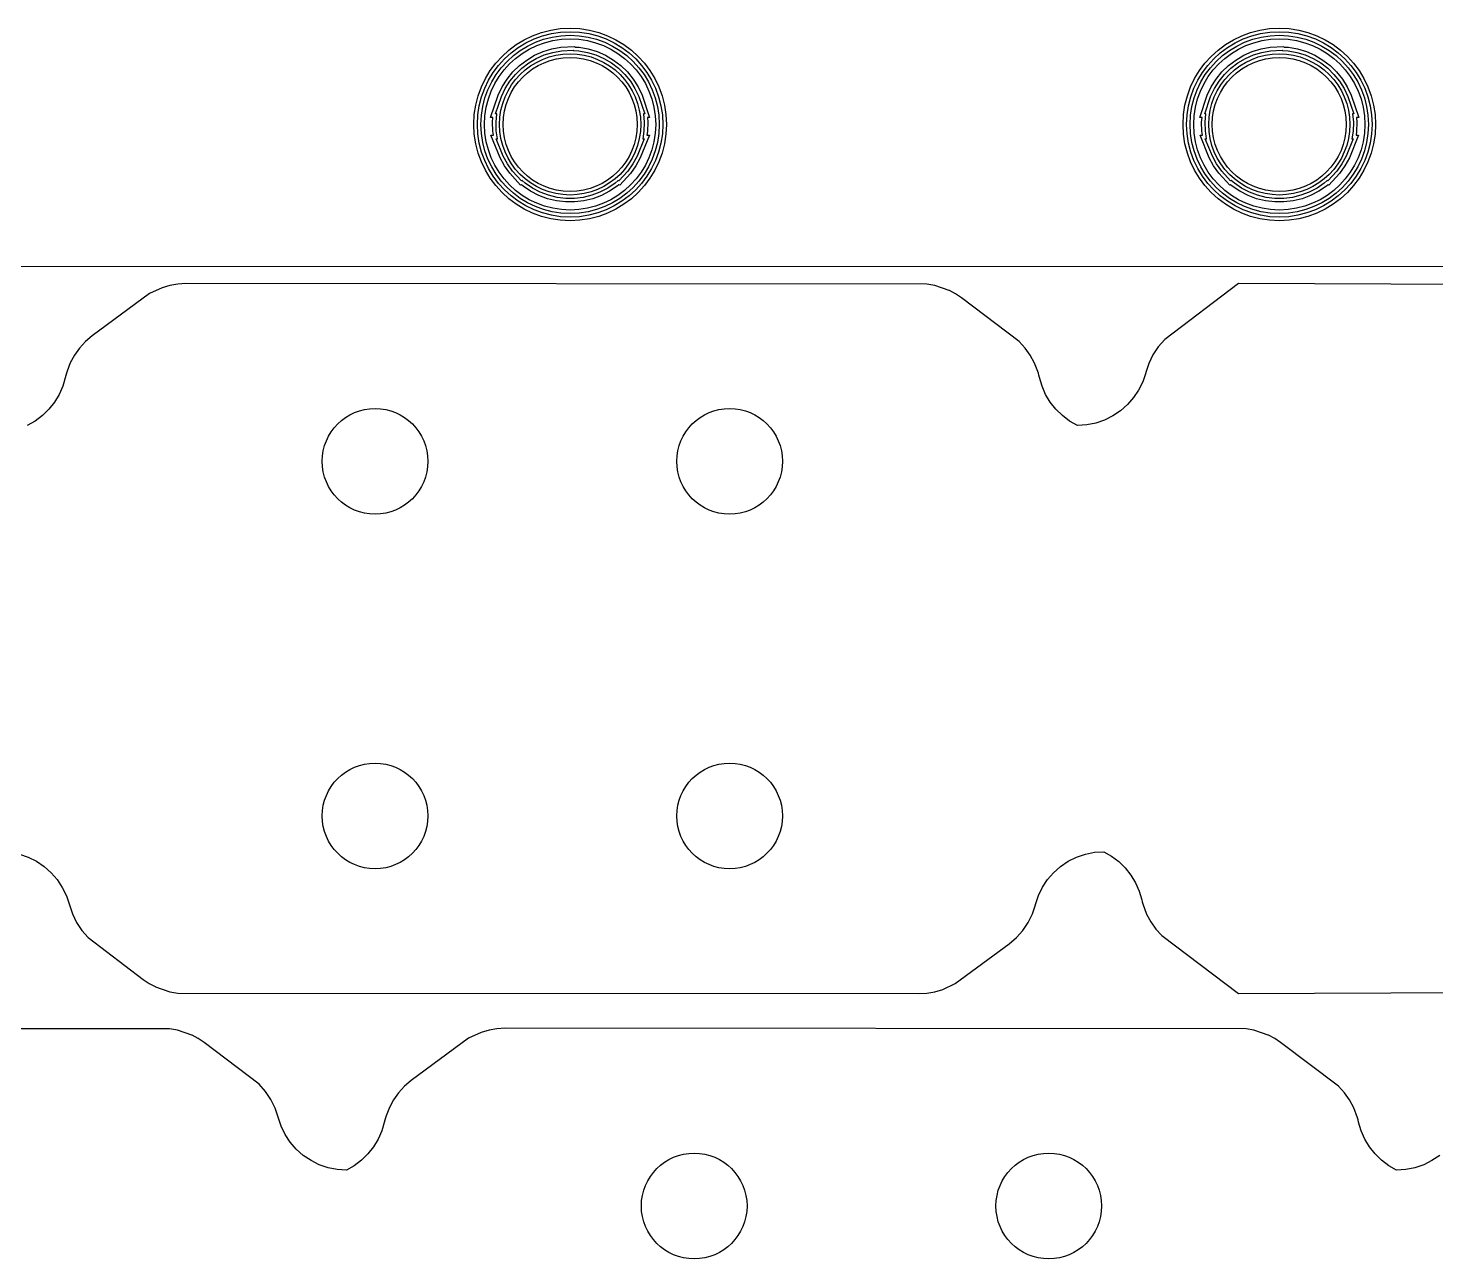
# Model space of a CAD drawing. Header units: millimetres. Extents: x -214 to 214, y -114 to 114.
# Drawn here: x 44.29 to 83.99, y 44.51 to 79.21 of the extents above; entities that cross this region are included whole.
import ezdxf

# ---------------------------------------------------------------- set-up
doc = ezdxf.new("R2010")
doc.units = ezdxf.units.MM
doc.layers.add('1', color=7, linetype='CONTINUOUS')

msp = doc.modelspace()

# ---------------------------------------------------------------- linework, layer by layer
at = {"layer": '1', "color": 1}
for p, q in [((58.81, 78.553), (59.059, 78.628)), ((59.059, 78.628), (59.314, 78.674)), ((59.314, 78.674), (59.697, 78.698)), ((59.697, 78.698), (59.714, 78.681)), ((59.714, 78.681), (59.831, 78.674)), ((59.831, 78.674), (60.086, 78.628)), ((60.086, 78.628), (60.335, 78.553)), ((78.81, 78.553), (79.059, 78.628)), ((79.059, 78.628), (79.314, 78.674)), ((79.314, 78.674), (79.696, 78.698)), ((79.696, 78.698), (79.713, 78.681)), ((79.713, 78.681), (79.831, 78.674)), ((79.831, 78.674), (80.086, 78.628)), ((80.086, 78.628), (80.335, 78.553)), ((58.142, 78.159), (58.348, 78.315)), ((58.207, 78.083), (58.404, 78.232)), ((58.348, 78.315), (58.572, 78.448)), ((58.404, 78.232), (58.618, 78.359)), ((58.572, 78.448), (58.81, 78.553)), ((58.618, 78.359), (58.844, 78.459)), ((58.844, 78.459), (59.082, 78.531)), ((59.082, 78.531), (59.326, 78.575)), ((59.326, 78.575), (59.658, 78.595)), ((59.658, 78.595), (59.669, 78.584)), ((59.669, 78.584), (59.819, 78.575)), ((59.819, 78.575), (60.063, 78.531)), ((60.063, 78.531), (60.301, 78.459)), ((60.301, 78.459), (60.527, 78.359)), ((60.335, 78.553), (60.573, 78.448)), ((60.527, 78.359), (60.741, 78.232)), ((60.573, 78.448), (60.797, 78.315)), ((60.741, 78.232), (60.938, 78.083)), ((60.797, 78.315), (61.003, 78.159)), ((78.142, 78.159), (78.348, 78.315)), ((78.207, 78.083), (78.404, 78.232)), ((78.348, 78.315), (78.572, 78.448)), ((78.404, 78.232), (78.618, 78.359)), ((78.572, 78.448), (78.81, 78.553)), ((78.618, 78.359), (78.844, 78.459)), ((78.844, 78.459), (79.082, 78.531)), ((79.082, 78.531), (79.326, 78.575)), ((79.326, 78.575), (79.657, 78.595)), ((79.657, 78.595), (79.667, 78.584)), ((79.667, 78.584), (79.819, 78.575)), ((79.819, 78.575), (80.063, 78.531)), ((80.063, 78.531), (80.301, 78.459)), ((80.301, 78.459), (80.527, 78.359)), ((80.335, 78.553), (80.573, 78.448)), ((80.527, 78.359), (80.741, 78.232)), ((80.573, 78.448), (80.797, 78.315)), ((80.741, 78.232), (80.938, 78.083)), ((80.797, 78.315), (81.003, 78.159)), ((57.793, 77.776), (57.956, 77.978)), ((57.874, 77.718), (58.03, 77.91)), ((57.956, 77.978), (58.142, 78.159)), ((58.03, 77.91), (58.207, 78.083)), ((60.938, 78.083), (61.115, 77.91)), ((61.003, 78.159), (61.189, 77.978)), ((61.115, 77.91), (61.271, 77.718)), ((61.189, 77.978), (61.352, 77.776)), ((77.793, 77.776), (77.956, 77.978)), ((77.874, 77.718), (78.03, 77.91)), ((77.956, 77.978), (78.142, 78.159)), ((78.03, 77.91), (78.207, 78.083)), ((80.938, 78.083), (81.115, 77.91)), ((81.003, 78.159), (81.189, 77.978)), ((81.115, 77.91), (81.271, 77.718)), ((81.189, 77.978), (81.352, 77.776)), ((57.543, 77.323), (57.655, 77.558)), ((57.635, 77.286), (57.743, 77.51)), ((57.655, 77.558), (57.793, 77.776)), ((57.743, 77.51), (57.874, 77.718)), ((61.271, 77.718), (61.402, 77.51)), ((61.352, 77.776), (61.49, 77.558)), ((61.402, 77.51), (61.51, 77.286)), ((61.49, 77.558), (61.602, 77.323)), ((77.543, 77.323), (77.655, 77.558)), ((77.635, 77.286), (77.743, 77.51)), ((77.655, 77.558), (77.793, 77.776)), ((77.743, 77.51), (77.874, 77.718)), ((81.271, 77.718), (81.402, 77.51)), ((81.352, 77.776), (81.49, 77.558)), ((81.402, 77.51), (81.51, 77.286)), ((81.49, 77.558), (81.602, 77.323)), ((57.33, 76.698), (57.543, 77.323)), ((57.47, 76.798), (57.635, 77.286)), ((61.51, 77.286), (61.675, 76.798)), ((61.602, 77.323), (61.815, 76.698)), ((77.33, 76.698), (77.543, 77.323)), ((77.47, 76.798), (77.635, 77.286)), ((81.51, 77.286), (81.675, 76.798)), ((81.602, 77.323), (81.815, 76.698)), ((57.395, 76.698), (57.33, 76.698)), ((57.383, 76.565), (57.395, 76.698)), ((57.504, 76.798), (57.47, 76.798)), ((57.483, 76.562), (57.504, 76.798)), ((61.675, 76.798), (61.641, 76.798)), ((61.641, 76.798), (61.662, 76.561)), ((61.815, 76.698), (61.75, 76.698)), ((61.75, 76.698), (61.762, 76.564)), ((77.395, 76.698), (77.33, 76.698)), ((77.383, 76.565), (77.395, 76.698)), ((77.504, 76.798), (77.47, 76.798)), ((77.483, 76.562), (77.504, 76.798)), ((81.675, 76.798), (81.641, 76.798)), ((81.641, 76.798), (81.662, 76.561)), ((81.815, 76.698), (81.75, 76.698)), ((81.75, 76.698), (81.762, 76.564)), ((57.391, 76.305), (57.383, 76.565)), ((57.407, 76.194), (57.391, 76.305)), ((57.49, 76.314), (57.483, 76.562)), ((57.523, 76.094), (57.49, 76.314)), ((61.655, 76.313), (61.622, 76.094)), ((61.662, 76.561), (61.655, 76.313)), ((61.754, 76.304), (61.738, 76.194)), ((61.762, 76.564), (61.754, 76.304)), ((77.391, 76.305), (77.383, 76.565)), ((77.407, 76.194), (77.391, 76.305)), ((77.49, 76.314), (77.483, 76.562)), ((77.523, 76.094), (77.49, 76.314)), ((81.655, 76.313), (81.622, 76.094)), ((81.662, 76.561), (81.655, 76.313)), ((81.754, 76.304), (81.738, 76.194)), ((81.762, 76.564), (81.754, 76.304)), ((57.595, 75.558), (57.337, 76.194)), ((57.337, 76.194), (57.407, 76.194)), ((57.685, 75.601), (57.485, 76.094)), ((57.485, 76.094), (57.523, 76.094)), ((61.66, 76.094), (61.46, 75.601)), ((61.808, 76.194), (61.55, 75.558)), ((61.622, 76.094), (61.66, 76.094)), ((61.738, 76.194), (61.808, 76.194)), ((77.595, 75.558), (77.337, 76.194)), ((77.337, 76.194), (77.407, 76.194)), ((77.685, 75.601), (77.485, 76.094)), ((77.485, 76.094), (77.523, 76.094)), ((81.66, 76.094), (81.46, 75.601)), ((81.808, 76.194), (81.55, 75.558)), ((81.622, 76.094), (81.66, 76.094)), ((81.738, 76.194), (81.808, 76.194)), ((57.72, 75.331), (57.595, 75.558)), ((57.804, 75.384), (57.685, 75.601)), ((61.46, 75.601), (61.339, 75.383)), ((61.55, 75.558), (61.424, 75.33)), ((77.72, 75.331), (77.595, 75.558)), ((77.804, 75.384), (77.685, 75.601)), ((81.46, 75.601), (81.339, 75.383)), ((81.55, 75.558), (81.424, 75.33)), ((57.87, 75.12), (57.72, 75.331)), ((57.948, 75.183), (57.804, 75.384)), ((58.173, 74.789), (57.87, 75.12)), ((58.201, 74.907), (57.948, 75.183)), ((61.196, 75.182), (60.944, 74.907)), ((61.274, 75.119), (60.972, 74.789)), ((61.339, 75.383), (61.196, 75.182)), ((61.424, 75.33), (61.274, 75.119)), ((77.87, 75.12), (77.72, 75.331)), ((77.948, 75.183), (77.804, 75.384)), ((78.173, 74.789), (77.87, 75.12)), ((78.201, 74.907), (77.948, 75.183)), ((81.196, 75.182), (80.944, 74.907)), ((81.274, 75.119), (80.972, 74.789)), ((81.339, 75.383), (81.196, 75.182)), ((81.424, 75.33), (81.274, 75.119)), ((58.198, 74.799), (58.173, 74.789)), ((58.245, 74.758), (58.198, 74.799)), ((58.218, 74.914), (58.201, 74.907)), ((58.306, 74.838), (58.218, 74.914)), ((58.458, 74.614), (58.245, 74.758)), ((58.509, 74.7), (58.306, 74.838)), ((58.731, 74.587), (58.509, 74.7)), ((60.636, 74.7), (60.414, 74.587)), ((60.839, 74.838), (60.636, 74.7)), ((60.9, 74.758), (60.687, 74.614)), ((60.927, 74.914), (60.839, 74.838)), ((60.947, 74.799), (60.9, 74.758)), ((60.944, 74.907), (60.927, 74.914)), ((60.972, 74.789), (60.947, 74.799)), ((78.198, 74.799), (78.173, 74.789)), ((78.245, 74.758), (78.198, 74.799)), ((78.218, 74.914), (78.201, 74.907)), ((78.306, 74.838), (78.218, 74.914)), ((78.458, 74.614), (78.245, 74.758)), ((78.509, 74.7), (78.306, 74.838)), ((78.731, 74.587), (78.509, 74.7)), ((80.636, 74.7), (80.414, 74.587)), ((80.839, 74.838), (80.636, 74.7)), ((80.9, 74.758), (80.687, 74.614)), ((80.927, 74.914), (80.839, 74.838)), ((80.947, 74.799), (80.9, 74.758)), ((80.944, 74.907), (80.927, 74.914)), ((80.972, 74.789), (80.947, 74.799)), ((58.691, 74.495), (58.458, 74.614)), ((58.932, 74.405), (58.691, 74.495)), ((58.961, 74.501), (58.731, 74.587)), ((59.185, 74.343), (58.932, 74.405)), ((59.203, 74.442), (58.961, 74.501)), ((59.444, 74.313), (59.185, 74.343)), ((59.449, 74.413), (59.203, 74.442)), ((59.701, 74.313), (59.444, 74.313)), ((59.696, 74.413), (59.449, 74.413)), ((59.942, 74.442), (59.696, 74.413)), ((59.96, 74.343), (59.701, 74.313)), ((60.184, 74.501), (59.942, 74.442)), ((60.213, 74.405), (59.96, 74.343)), ((60.414, 74.587), (60.184, 74.501)), ((60.454, 74.495), (60.213, 74.405)), ((60.687, 74.614), (60.454, 74.495)), ((78.691, 74.495), (78.458, 74.614)), ((78.932, 74.405), (78.691, 74.495)), ((78.961, 74.501), (78.731, 74.587)), ((79.185, 74.343), (78.932, 74.405)), ((79.203, 74.442), (78.961, 74.501)), ((79.444, 74.313), (79.185, 74.343)), ((79.449, 74.413), (79.203, 74.442)), ((79.701, 74.313), (79.444, 74.313)), ((79.696, 74.413), (79.449, 74.413)), ((79.942, 74.442), (79.696, 74.413)), ((79.96, 74.343), (79.701, 74.313)), ((80.184, 74.501), (79.942, 74.442)), ((80.213, 74.405), (79.96, 74.343)), ((80.414, 74.587), (80.184, 74.501)), ((80.454, 74.495), (80.213, 74.405)), ((80.687, 74.614), (80.454, 74.495))]:
    msp.add_line(p, q, dxfattribs=at)
at = {"layer": '1', "color": 0}
for p, q in [((39.572, 72.49), (99.85, 72.502)), ((48.063, 71.892), (47.708, 71.727)), ((48.287, 71.958), (48.063, 71.892)), ((48.51, 71.996), (48.287, 71.958)), ((48.736, 72.009), (48.51, 71.996)), ((69.634, 71.996), (48.736, 72.009)), ((69.857, 71.958), (69.634, 71.996)), ((70.263, 71.818), (69.857, 71.958)), ((78.426, 72.009), (76.342, 70.43)), ((95.636, 71.936), (78.426, 72.009)), ((47.708, 71.727), (46.094, 70.535)), ((70.27, 71.814), (70.263, 71.818)), ((70.442, 71.723), (70.27, 71.814)), ((70.61, 71.61), (70.442, 71.723)), ((72.239, 70.374), (70.61, 71.61)), ((45.905, 70.374), (45.737, 70.192)), ((46.094, 70.535), (45.905, 70.374)), ((72.407, 70.192), (72.239, 70.374)), ((76.342, 70.43), (76.161, 70.227)), ((45.594, 69.99), (45.475, 69.772)), ((45.737, 70.192), (45.594, 69.99)), ((72.551, 69.99), (72.407, 70.192)), ((72.673, 69.764), (72.551, 69.99)), ((76.009, 70.002), (75.89, 69.758)), ((76.161, 70.227), (76.009, 70.002)), ((45.366, 69.482), (45.35, 69.422)), ((45.384, 69.541), (45.366, 69.482)), ((45.475, 69.772), (45.384, 69.541)), ((72.778, 69.483), (72.673, 69.764)), ((72.794, 69.424), (72.778, 69.483)), ((75.89, 69.758), (75.72, 69.244)), ((45.263, 69.118), (45.161, 68.885)), ((45.35, 69.422), (45.263, 69.118)), ((72.809, 69.364), (72.794, 69.424)), ((72.881, 69.118), (72.809, 69.364)), ((72.983, 68.885), (72.881, 69.118)), ((75.72, 69.244), (75.604, 69.008)), ((45.161, 68.885), (45.029, 68.665)), ((73.114, 68.666), (72.983, 68.885)), ((75.464, 68.797), (75.291, 68.598)), ((75.604, 69.008), (75.464, 68.797)), ((44.688, 68.287), (44.484, 68.135)), ((44.87, 68.465), (44.688, 68.287)), ((45.029, 68.665), (44.87, 68.465)), ((73.273, 68.466), (73.114, 68.666)), ((73.455, 68.288), (73.273, 68.466)), ((73.66, 68.135), (73.455, 68.288)), ((75.096, 68.425), (74.879, 68.279)), ((75.291, 68.598), (75.096, 68.425)), ((44.484, 68.135), (44.263, 68.009)), ((73.881, 68.009), (73.66, 68.135)), ((74.14, 68.026), (73.881, 68.009)), ((74.397, 68.078), (74.14, 68.026)), ((74.646, 68.163), (74.397, 68.078)), ((74.879, 68.279), (74.646, 68.163)), ((74.361, 55.972), (74.62, 55.989)), ((74.62, 55.989), (74.841, 55.863)), ((44.04, 55.92), (44.289, 55.835)), ((44.289, 55.835), (44.522, 55.719)), ((44.522, 55.719), (44.741, 55.572)), ((73.403, 55.572), (73.622, 55.719)), ((73.622, 55.719), (73.855, 55.835)), ((73.855, 55.835), (74.104, 55.92)), ((74.104, 55.92), (74.361, 55.972)), ((74.841, 55.863), (75.045, 55.71)), ((75.045, 55.71), (75.228, 55.532)), ((44.741, 55.572), (44.937, 55.398)), ((44.937, 55.398), (45.107, 55.201)), ((45.107, 55.201), (45.251, 54.982)), ((72.896, 54.988), (73.037, 55.201)), ((73.037, 55.201), (73.207, 55.398)), ((73.207, 55.398), (73.403, 55.572)), ((75.228, 55.532), (75.386, 55.332)), ((75.386, 55.332), (75.518, 55.113)), ((45.251, 54.982), (45.366, 54.746)), ((72.781, 54.753), (72.896, 54.988)), ((75.518, 55.113), (75.62, 54.88)), ((75.62, 54.88), (75.692, 54.634)), ((45.366, 54.746), (45.534, 54.241)), ((72.61, 54.24), (72.781, 54.753)), ((75.692, 54.634), (75.706, 54.575)), ((75.706, 54.575), (75.722, 54.515)), ((75.722, 54.515), (75.831, 54.226)), ((45.534, 54.241), (45.653, 53.996)), ((45.653, 53.996), (45.804, 53.771)), ((72.34, 53.771), (72.491, 53.996)), ((72.491, 53.996), (72.61, 54.24)), ((75.831, 54.226), (75.95, 54.008)), ((75.95, 54.008), (76.094, 53.806)), ((45.804, 53.771), (45.985, 53.568)), ((72.159, 53.568), (72.34, 53.771)), ((76.094, 53.806), (76.262, 53.624)), ((76.262, 53.624), (78.425, 51.989)), ((45.985, 53.568), (47.534, 52.388)), ((70.436, 52.271), (71.953, 53.391)), ((71.953, 53.391), (72.159, 53.568)), ((47.534, 52.388), (47.702, 52.275)), ((47.702, 52.275), (47.874, 52.184)), ((47.874, 52.184), (47.881, 52.18)), ((47.881, 52.18), (48.287, 52.04)), ((48.287, 52.04), (48.51, 52.002)), ((69.634, 52.002), (69.857, 52.04)), ((69.857, 52.04), (70.081, 52.106)), ((70.081, 52.106), (70.436, 52.271)), ((78.425, 51.989), (95.635, 52.062)), ((48.51, 52.002), (69.408, 51.989)), ((69.408, 51.989), (69.634, 52.002)), ((48.277, 50.996), (32.133, 50.992)), ((48.501, 50.958), (48.277, 50.996)), ((48.906, 50.818), (48.501, 50.958)), ((48.913, 50.814), (48.906, 50.818)), ((57.063, 50.892), (56.708, 50.727)), ((57.287, 50.958), (57.063, 50.892)), ((57.51, 50.996), (57.287, 50.958)), ((57.736, 51.009), (57.51, 50.996)), ((78.634, 50.996), (57.736, 51.009)), ((78.857, 50.958), (78.634, 50.996)), ((79.263, 50.818), (78.857, 50.958)), ((79.27, 50.814), (79.263, 50.818)), ((49.085, 50.723), (48.913, 50.814)), ((49.254, 50.61), (49.085, 50.723)), ((50.802, 49.43), (49.254, 50.61)), ((56.708, 50.727), (55.094, 49.535)), ((79.442, 50.723), (79.27, 50.814)), ((79.61, 50.61), (79.442, 50.723)), ((81.239, 49.374), (79.61, 50.61)), ((50.983, 49.227), (50.802, 49.43)), ((54.905, 49.374), (54.737, 49.192)), ((55.094, 49.535), (54.905, 49.374)), ((81.407, 49.192), (81.239, 49.374)), ((51.135, 49.002), (50.983, 49.227)), ((51.254, 48.757), (51.135, 49.002)), ((54.594, 48.99), (54.475, 48.772)), ((54.737, 49.192), (54.594, 48.99)), ((81.551, 48.99), (81.407, 49.192)), ((81.673, 48.764), (81.551, 48.99)), ((51.421, 48.252), (51.254, 48.757)), ((54.366, 48.482), (54.35, 48.422)), ((54.384, 48.541), (54.366, 48.482)), ((54.475, 48.772), (54.384, 48.541)), ((81.778, 48.483), (81.673, 48.764)), ((81.794, 48.424), (81.778, 48.483)), ((51.536, 48.016), (51.421, 48.252)), ((54.263, 48.118), (54.161, 47.885)), ((54.35, 48.422), (54.263, 48.118)), ((81.809, 48.364), (81.794, 48.424)), ((81.881, 48.118), (81.809, 48.364)), ((81.983, 47.885), (81.881, 48.118)), ((51.68, 47.797), (51.536, 48.016)), ((51.851, 47.6), (51.68, 47.797)), ((54.029, 47.665), (53.87, 47.465)), ((54.161, 47.885), (54.029, 47.665)), ((82.114, 47.666), (81.983, 47.885)), ((82.273, 47.466), (82.114, 47.666)), ((52.047, 47.426), (51.851, 47.6)), ((52.265, 47.279), (52.047, 47.426)), ((52.498, 47.163), (52.265, 47.279)), ((53.688, 47.287), (53.484, 47.135)), ((53.87, 47.465), (53.688, 47.287)), ((82.455, 47.288), (82.273, 47.466)), ((82.66, 47.135), (82.455, 47.288)), ((83.879, 47.279), (83.646, 47.163)), ((84.096, 47.425), (83.879, 47.279)), ((52.747, 47.078), (52.498, 47.163)), ((53.004, 47.026), (52.747, 47.078)), ((53.263, 47.009), (53.004, 47.026)), ((53.484, 47.135), (53.263, 47.009)), ((82.881, 47.009), (82.66, 47.135)), ((83.14, 47.026), (82.881, 47.009)), ((83.397, 47.078), (83.14, 47.026)), ((83.646, 47.163), (83.397, 47.078))]:
    msp.add_line(p, q, dxfattribs=at)
at = {"layer": '1', "color": 1}
for centre, radius in [((59.572, 76.499), 2.715), ((59.572, 76.499), 2.615), ((59.572, 76.499), 2.515), ((79.572, 76.499), 2.715), ((79.572, 76.499), 2.615), ((79.572, 76.499), 2.515), ((59.572, 76.499), 2.414), ((79.572, 76.499), 2.414), ((59.572, 76.499), 1.991), ((59.572, 76.499), 1.89), ((79.572, 76.499), 1.991), ((79.572, 76.499), 1.89)]:
    msp.add_circle(centre, radius, dxfattribs=at)
at = {"layer": '1', "color": 0}
for centre, radius in [((59.572, 76.499), 1.89), ((79.572, 76.499), 1.89), ((54.071, 66.998), 1.49), ((64.071, 66.998), 1.49), ((54.071, 56.998), 1.49), ((64.071, 56.998), 1.49), ((63.071, 45.998), 1.49), ((73.071, 45.998), 1.49)]:
    msp.add_circle(centre, radius, dxfattribs=at)

doc.saveas('drawing.dxf')
